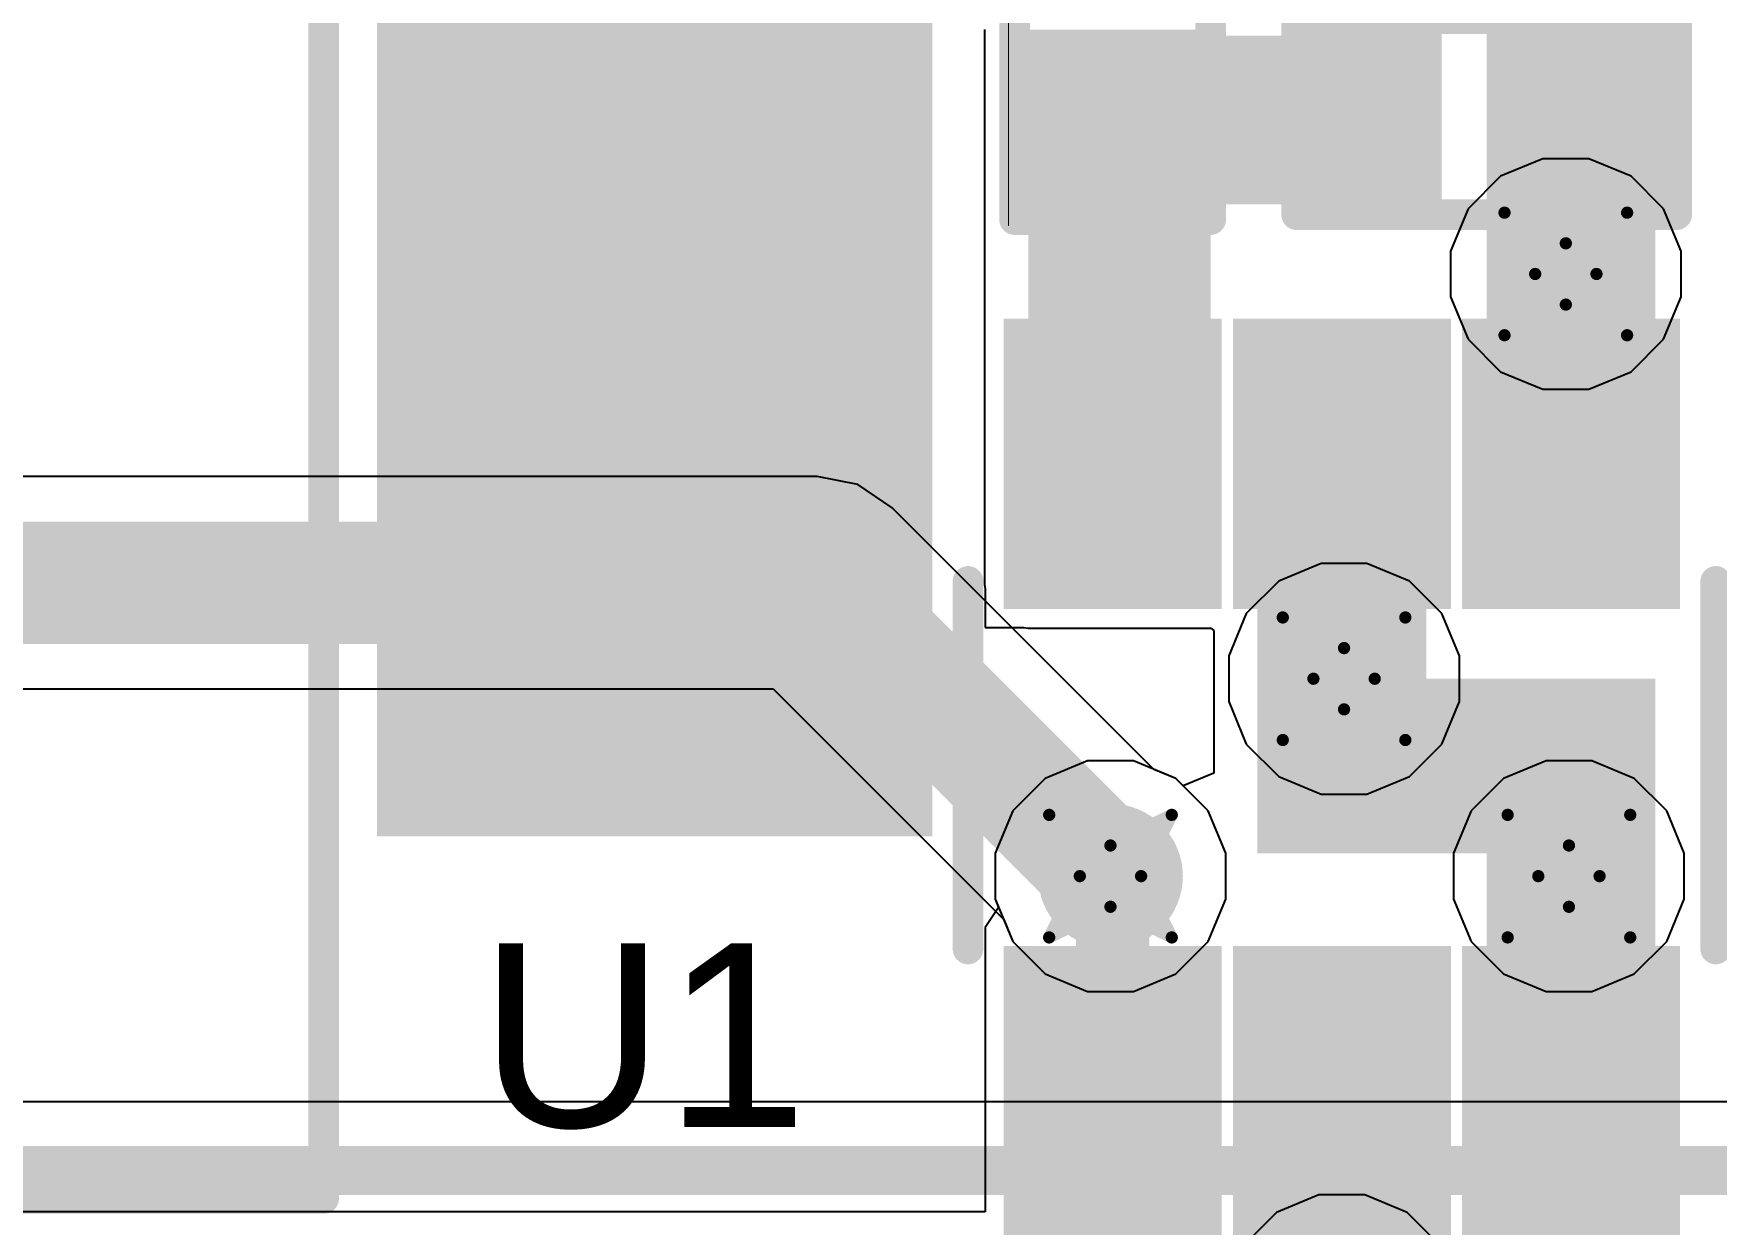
# Model space of a CAD drawing. Header units: inches. Extents: x -3 to 289, y -11 to 89.
# Drawn here: x 106.86 to 113.84, y 32.24 to 37.17 of the extents above; entities that cross this region are included whole.
import ezdxf

# ---------------------------------------------------------------- set-up
doc = ezdxf.new("R2010")
doc.units = ezdxf.units.IN
for name, color, linetype in [('Bottom Layer', 5, 'Continuous'), ('Drill Drawing', 1, 'Continuous'), ('Layer 1', 16, 'Continuous'), ('Layer 2', 76, 'Continuous'), ('Top Layer', 1, 'Continuous'), ('Top Overlay', 2, 'Continuous'), ('Top Paste', 8, 'Continuous'), ('Top Solder', 216, 'Continuous'), ('Via Holes', 16, 'Continuous')]:
    doc.layers.add(name, color=color, linetype=linetype)
doc.styles.add('Arial', font='', dxfattribs={"height": 0.2})
doc.styles.get('Arial').set_extended_font_data('Arial')

# ---------------------------------------------------------------- blocks, each defined once
blk = doc.blocks.new('SOT_223_5_16')
at = {"layer": 'Top Layer'}
blk.add_hatch(color=1, dxfattribs=at).paths.add_polyline_path([(1.75, 2.0501), (-1.75, 2.0501), (-1.75, 4.2501), (1.75, 4.2501)])
at = {"layer": 'Top Paste'}
blk.add_hatch(color=8, dxfattribs=at).paths.add_polyline_path([(1.75, 2.0501), (-1.75, 2.0501), (-1.75, 4.2501), (1.75, 4.2501)])
at = {"layer": 'Top Solder'}
blk.add_hatch(color=216, dxfattribs=at).paths.add_polyline_path([(1.8008, 1.9993), (-1.8008, 1.9993), (-1.8008, 4.3009), (1.8008, 4.3009)])
at = {"layer": 'Top Overlay'}
for points in [[(3.302, 1.778, 0.127, 0.127, 0), (-3.302, 1.778, 0.127, 0.127, 0)], [(3.302, -1.778, 0.127, 0.127, 0), (3.302, 1.778, 0.127, 0.127, 0)]]:
    blk.add_lwpolyline(points, format="xyseb", dxfattribs=at)
blk.add_lwpolyline([(3.2702, 1.778, 0.0635, 0.0635, 1), (3.3338, 1.778, 0.0635, 0.0635, 1)], format="xyseb", close=True, dxfattribs=at)
blk.add_lwpolyline([(3.2702, 1.778, 0.0635, 0.0635, 1), (3.3338, 1.778, 0.0635, 0.0635, 1)], format="xyseb", close=True, dxfattribs=at)
blk = doc.blocks.new('R___0402_52')
at = {"layer": 'Top Layer'}
for points in [[(-0.6985, -0.3175), (-0.6985, 0.3175), (-0.2413, 0.3175), (-0.2413, -0.3175)], [(0.2413, -0.3175), (0.2413, 0.3175), (0.6985, 0.3175), (0.6985, -0.3175)]]:
    blk.add_hatch(color=1, dxfattribs=at).paths.add_polyline_path(points)
at = {"layer": 'Top Paste'}
for points in [[(-0.6985, -0.3175), (-0.6985, 0.3175), (-0.2413, 0.3175), (-0.2413, -0.3175)], [(0.2413, -0.3175), (0.2413, 0.3175), (0.6985, 0.3175), (0.6985, -0.3175)]]:
    blk.add_hatch(color=8, dxfattribs=at).paths.add_polyline_path(points)
at = {"layer": 'Top Solder'}
for points in [[(-0.7535, -0.3725), (-0.7535, 0.3725), (-0.1863, 0.3725), (-0.1863, -0.3725)], [(0.1863, -0.3725), (0.1863, 0.3725), (0.7535, 0.3725), (0.7535, -0.3725)]]:
    blk.add_hatch(color=216, dxfattribs=at).paths.add_polyline_path(points)
at = {"layer": 'Top Overlay'}
for points in [[(-0.7874, 0.4064, 0.127, 0.127, 0), (-0.7874, -0.4064, 0.127, 0.127, 0)], [(0.7874, 0.4064, 0.127, 0.127, 0), (-0.7874, 0.4064, 0.127, 0.127, 0)], [(0.7874, 0.4064, 0.127, 0.127, 0), (0.7874, -0.4064, 0.127, 0.127, 0)], [(0.7874, -0.4064, 0.127, 0.127, 0), (-0.7874, -0.4064, 0.127, 0.127, 0)], [(0.8128, -0.4318, 0.00323, 0.00323, 0), (-0.8128, -0.4318, 0.00323, 0.00323, 0)]]:
    blk.add_lwpolyline(points, format="xyseb", dxfattribs=at)
for points in [[(-0.8191, 0.4064, 0.0635, 0.0635, 1), (-0.7556, 0.4064, 0.0635, 0.0635, 1)], [(-0.8191, 0.4064, 0.0635, 0.0635, 1), (-0.7556, 0.4064, 0.0635, 0.0635, 1)], [(0.7556, 0.4064, 0.0635, 0.0635, 1), (0.8191, 0.4064, 0.0635, 0.0635, 1)], [(0.7556, 0.4064, 0.0635, 0.0635, 1), (0.8191, 0.4064, 0.0635, 0.0635, 1)], [(-0.8191, -0.4064, 0.0635, 0.0635, 1), (-0.7556, -0.4064, 0.0635, 0.0635, 1)], [(-0.8191, -0.4064, 0.0635, 0.0635, 1), (-0.7556, -0.4064, 0.0635, 0.0635, 1)], [(0.7556, -0.4064, 0.0635, 0.0635, 1), (0.8191, -0.4064, 0.0635, 0.0635, 1)], [(0.7556, -0.4064, 0.0635, 0.0635, 1), (0.8191, -0.4064, 0.0635, 0.0635, 1)], [(-0.8136, -0.4318, 0.00161, 0.00161, 1), (-0.812, -0.4318, 0.00161, 0.00161, 1)], [(0.812, -0.4318, 0.00161, 0.00161, 1), (0.8136, -0.4318, 0.00161, 0.00161, 1)]]:
    blk.add_lwpolyline(points, format="xyseb", close=True, dxfattribs=at)
blk = doc.blocks.new('R___0402_54')
at = {"layer": 'Top Layer'}
for points in [[(-0.6985, -0.3175), (-0.6985, 0.3175), (-0.2413, 0.3175), (-0.2413, -0.3175)], [(0.2413, -0.3175), (0.2413, 0.3175), (0.6985, 0.3175), (0.6985, -0.3175)]]:
    blk.add_hatch(color=1, dxfattribs=at).paths.add_polyline_path(points)
at = {"layer": 'Top Paste'}
for points in [[(-0.6985, -0.3175), (-0.6985, 0.3175), (-0.2413, 0.3175), (-0.2413, -0.3175)], [(0.2413, -0.3175), (0.2413, 0.3175), (0.6985, 0.3175), (0.6985, -0.3175)]]:
    blk.add_hatch(color=8, dxfattribs=at).paths.add_polyline_path(points)
at = {"layer": 'Top Solder'}
for points in [[(-0.7535, -0.3725), (-0.7535, 0.3725), (-0.1863, 0.3725), (-0.1863, -0.3725)], [(0.1863, -0.3725), (0.1863, 0.3725), (0.7535, 0.3725), (0.7535, -0.3725)]]:
    blk.add_hatch(color=216, dxfattribs=at).paths.add_polyline_path(points)
at = {"layer": 'Top Overlay'}
for points in [[(-0.7874, -0.4064, 0.127, 0.127, 0), (-0.7874, 0.4064, 0.127, 0.127, 0)], [(0.7874, 0.4064, 0.127, 0.127, 0), (-0.7874, 0.4064, 0.127, 0.127, 0)], [(0.7874, -0.4064, 0.127, 0.127, 0), (0.7874, 0.4064, 0.127, 0.127, 0)], [(0.7874, -0.4064, 0.127, 0.127, 0), (-0.7874, -0.4064, 0.127, 0.127, 0)], [(0.8128, -0.4318, 0.00323, 0.00323, 0), (-0.8128, -0.4318, 0.00323, 0.00323, 0)]]:
    blk.add_lwpolyline(points, format="xyseb", dxfattribs=at)
for points in [[(-0.8191, 0.4064, 0.0635, 0.0635, 1), (-0.7556, 0.4064, 0.0635, 0.0635, 1)], [(-0.8191, 0.4064, 0.0635, 0.0635, 1), (-0.7556, 0.4064, 0.0635, 0.0635, 1)], [(0.7556, 0.4064, 0.0635, 0.0635, 1), (0.8191, 0.4064, 0.0635, 0.0635, 1)], [(0.7556, 0.4064, 0.0635, 0.0635, 1), (0.8191, 0.4064, 0.0635, 0.0635, 1)], [(-0.8191, -0.4064, 0.0635, 0.0635, 1), (-0.7556, -0.4064, 0.0635, 0.0635, 1)], [(-0.8191, -0.4064, 0.0635, 0.0635, 1), (-0.7556, -0.4064, 0.0635, 0.0635, 1)], [(0.7556, -0.4064, 0.0635, 0.0635, 1), (0.8191, -0.4064, 0.0635, 0.0635, 1)], [(0.7556, -0.4064, 0.0635, 0.0635, 1), (0.8191, -0.4064, 0.0635, 0.0635, 1)], [(-0.8136, -0.4318, 0.00161, 0.00161, 1), (-0.812, -0.4318, 0.00161, 0.00161, 1)], [(0.812, -0.4318, 0.00161, 0.00161, 1), (0.8136, -0.4318, 0.00161, 0.00161, 1)]]:
    blk.add_lwpolyline(points, format="xyseb", close=True, dxfattribs=at)
blk = doc.blocks.new('S____SOT_6_69')
at = {"layer": 'Top Layer'}
for points in [[(-1.8, 1.3), (-0.8, 1.3), (-0.8, 0.6), (-1.8, 0.6)], [(0.8, 1.3), (1.8, 1.3), (1.8, 0.6), (0.8, 0.6)], [(-1.8, 0.35), (-0.8, 0.35), (-0.8, -0.35), (-1.8, -0.35)], [(0.8, 0.35), (1.8, 0.35), (1.8, -0.35), (0.8, -0.35)], [(-1.8, -0.6), (-0.8, -0.6), (-0.8, -1.3), (-1.8, -1.3)], [(0.8, -0.6), (1.8, -0.6), (1.8, -1.3), (0.8, -1.3)]]:
    blk.add_hatch(color=1, dxfattribs=at).paths.add_polyline_path(points)
at = {"layer": 'Top Paste'}
for points in [[(-1.8, 1.3), (-0.8, 1.3), (-0.8, 0.6), (-1.8, 0.6)], [(0.8, 1.3), (1.8, 1.3), (1.8, 0.6), (0.8, 0.6)], [(-1.8, 0.35), (-0.8, 0.35), (-0.8, -0.35), (-1.8, -0.35)], [(0.8, 0.35), (1.8, 0.35), (1.8, -0.35), (0.8, -0.35)], [(-1.8, -0.6), (-0.8, -0.6), (-0.8, -1.3), (-1.8, -1.3)], [(0.8, -0.6), (1.8, -0.6), (1.8, -1.3), (0.8, -1.3)]]:
    blk.add_hatch(color=8, dxfattribs=at).paths.add_polyline_path(points)
at = {"layer": 'Top Solder'}
for points in [[(-1.9016, 1.4016), (-0.6984, 1.4016), (-0.6984, 0.4984), (-1.9016, 0.4984)], [(0.6984, 1.4016), (1.9016, 1.4016), (1.9016, 0.4984), (0.6984, 0.4984)], [(-1.9016, 0.4516), (-0.6984, 0.4516), (-0.6984, -0.4516), (-1.9016, -0.4516)], [(0.6984, 0.4516), (1.9016, 0.4516), (1.9016, -0.4516), (0.6984, -0.4516)], [(-1.9016, -0.4984), (-0.6984, -0.4984), (-0.6984, -1.4016), (-1.9016, -1.4016)], [(0.6984, -0.4984), (1.9016, -0.4984), (1.9016, -1.4016), (0.6984, -1.4016)]]:
    blk.add_hatch(color=216, dxfattribs=at).paths.add_polyline_path(points)
at = {"layer": 'Top Overlay'}
for points in [[(0.7112, 1.5494, 0.127, 0.127, 0), (-0.8128, 1.5494, 0.127, 0.127, 0)], [(-2.087, 0.801, 0.127, 0.127, 0), (-2.087, 1.055, 0.127, 0.127, 0)], [(-1.96, 0.928, 0.127, 0.127, 0), (-2.087, 1.055, 0.127, 0.127, 0)], [(-2.087, 0.801, 0.127, 0.127, 0), (-1.96, 0.928, 0.127, 0.127, 0)], [(0.7112, -1.5494, 0.127, 0.127, 0), (-0.8128, -1.5494, 0.127, 0.127, 0)]]:
    blk.add_lwpolyline(points, format="xyseb", dxfattribs=at)
for points in [[(-0.8446, 1.5494, 0.0635, 0.0635, 1), (-0.781, 1.5494, 0.0635, 0.0635, 1)], [(0.6794, 1.5494, 0.0635, 0.0635, 1), (0.7429, 1.5494, 0.0635, 0.0635, 1)], [(-2.1188, 1.055, 0.0635, 0.0635, 1), (-2.0553, 1.055, 0.0635, 0.0635, 1)], [(-2.1188, 1.055, 0.0635, 0.0635, 1), (-2.0553, 1.055, 0.0635, 0.0635, 1)], [(-1.9918, 0.928, 0.0635, 0.0635, 1), (-1.9283, 0.928, 0.0635, 0.0635, 1)], [(-1.9918, 0.928, 0.0635, 0.0635, 1), (-1.9283, 0.928, 0.0635, 0.0635, 1)], [(-2.1188, 0.801, 0.0635, 0.0635, 1), (-2.0553, 0.801, 0.0635, 0.0635, 1)], [(-2.1188, 0.801, 0.0635, 0.0635, 1), (-2.0553, 0.801, 0.0635, 0.0635, 1)], [(-0.8446, -1.5494, 0.0635, 0.0635, 1), (-0.781, -1.5494, 0.0635, 0.0635, 1)], [(0.6794, -1.5494, 0.0635, 0.0635, 1), (0.7429, -1.5494, 0.0635, 0.0635, 1)]]:
    blk.add_lwpolyline(points, format="xyseb", close=True, dxfattribs=at)

msp = doc.modelspace()

# ---------------------------------------------------------------- hatches: boundary and pattern name
at = {"layer": 'Bottom Layer'}
h = msp.add_hatch(color=5, dxfattribs=at)
edge = h.paths.add_edge_path()
edge.add_arc((113.2117, 36.1784), 0.3, 0, 360)
h = msp.add_hatch(color=5, dxfattribs=at)
edge = h.paths.add_edge_path()
edge.add_arc((112.2927, 34.5005), 0.3, 0, 360)
h = msp.add_hatch(color=5, dxfattribs=at)
edge = h.paths.add_edge_path()
edge.add_arc((111.3247, 33.6822), 0.3, 0, 360)
h = msp.add_hatch(color=5, dxfattribs=at)
edge = h.paths.add_edge_path()
edge.add_arc((113.2247, 33.6822), 0.3, 0, 360)
at = {"layer": 'Layer 1'}
h = msp.add_hatch(color=16, dxfattribs=at)
edge = h.paths.add_edge_path()
edge.add_arc((113.2117, 36.1784), 0.3, 0, 360)
h = msp.add_hatch(color=16, dxfattribs=at)
edge = h.paths.add_edge_path()
edge.add_arc((112.2927, 34.5005), 0.3, 0, 360)
h = msp.add_hatch(color=16, dxfattribs=at)
edge = h.paths.add_edge_path()
edge.add_arc((111.3247, 33.6822), 0.3, 0, 360)
h = msp.add_hatch(color=16, dxfattribs=at)
edge = h.paths.add_edge_path()
edge.add_arc((113.2247, 33.6822), 0.3, 0, 360)
at = {"layer": 'Layer 2'}
h = msp.add_hatch(color=76, dxfattribs=at)
edge = h.paths.add_edge_path()
edge.add_arc((113.2117, 36.1784), 0.3, 0, 360)
h = msp.add_hatch(color=76, dxfattribs=at)
edge = h.paths.add_edge_path()
edge.add_arc((112.2927, 34.5005), 0.3, 0, 360)
h = msp.add_hatch(color=76, dxfattribs=at)
edge = h.paths.add_edge_path()
edge.add_arc((111.3247, 33.6822), 0.3, 0, 360)
h = msp.add_hatch(color=76, dxfattribs=at)
edge = h.paths.add_edge_path()
edge.add_arc((113.2247, 33.6822), 0.3, 0, 360)
at = {"layer": 'Top Layer'}
for points in [[(111.7401, 34.8913), (111.7401, 37.1912), (110.9837, 37.1912), (110.9837, 34.8913)], [(113.5822, 34.8913), (113.5822, 37.1912), (112.8837, 37.1912), (112.8837, 34.8913)], [(112.6424, 36.4673), (112.6424, 37.1658), (111.0162, 37.1658), (111.0162, 36.4673)], [(111.9337, 33.7772), (112.6337, 33.7772), (112.6337, 35.8913), (111.9337, 35.8913)], [(111.9337, 33.7772), (113.5822, 33.7772), (113.5822, 34.5005), (111.9337, 34.5005)], [(112.8837, 32.2913), (113.5822, 32.2913), (113.5822, 34.5005), (112.8837, 34.5005)]]:
    msp.add_hatch(color=1, dxfattribs=at).paths.add_polyline_path(points)
h = msp.add_hatch(color=1, dxfattribs=at)
edge = h.paths.add_edge_path()
edge.add_arc((113.2117, 36.1784), 0.3, 0, 360)
h = msp.add_hatch(color=1, dxfattribs=at)
edge = h.paths.add_edge_path()
edge.add_arc((112.2927, 34.5005), 0.3, 0, 360)
h = msp.add_hatch(color=1, dxfattribs=at)
edge = h.paths.add_edge_path()
edge.add_arc((111.3247, 33.6822), 0.3, 0, 360)
h = msp.add_hatch(color=1, dxfattribs=at)
edge = h.paths.add_edge_path()
edge.add_arc((113.2247, 33.6822), 0.3, 0, 360)
at = {"layer": 'Via Holes'}
h = msp.add_hatch(color=7, dxfattribs=at)
edge = h.paths.add_edge_path()
edge.add_arc((113.2117, 36.1784), 0.15, 0, 360)
h = msp.add_hatch(color=7, dxfattribs=at)
edge = h.paths.add_edge_path()
edge.add_arc((112.2927, 34.5005), 0.15, 0, 360)
h = msp.add_hatch(color=7, dxfattribs=at)
edge = h.paths.add_edge_path()
edge.add_arc((111.3247, 33.6822), 0.15, 0, 360)
h = msp.add_hatch(color=7, dxfattribs=at)
edge = h.paths.add_edge_path()
edge.add_arc((113.2247, 33.6822), 0.15, 0, 360)

# ---------------------------------------------------------------- linework, layer by layer
at = {"layer": 'Bottom Layer'}
for p, q in [((113.1167, 36.6562), (112.941, 36.5834)), ((113.3067, 36.6562), (113.1167, 36.6562)), ((113.4823, 36.5834), (113.3067, 36.6562)), ((112.941, 36.5834), (112.8066, 36.449)), ((113.6168, 36.449), (113.4823, 36.5834)), ((112.8066, 36.449), (112.7339, 36.2734)), ((113.6895, 36.2734), (113.6168, 36.449)), ((112.7339, 36.2734), (112.7339, 36.0833)), ((113.6895, 36.0833), (113.6895, 36.2734)), ((112.7339, 36.0833), (112.8066, 35.9077)), ((113.6168, 35.9077), (113.6895, 36.0833)), ((112.8066, 35.9077), (112.941, 35.7733)), ((113.4823, 35.7733), (113.6168, 35.9077)), ((112.941, 35.7733), (113.1167, 35.7006)), ((113.3067, 35.7006), (113.4823, 35.7733)), ((113.1167, 35.7006), (113.3067, 35.7006)), ((111.2296, 34.16), (111.054, 34.0872)), ((111.4197, 34.16), (111.2296, 34.16)), ((111.5953, 34.0872), (111.4197, 34.16)), ((111.054, 34.0872), (110.9196, 33.9528)), ((111.7297, 33.9528), (111.5953, 34.0872)), ((110.9196, 33.9528), (110.8469, 33.7772)), ((111.8025, 33.7772), (111.7297, 33.9528)), ((110.8469, 33.7772), (110.8469, 33.5871)), ((111.8025, 33.5871), (111.8025, 33.7772)), ((110.8469, 33.5871), (110.9196, 33.4115)), ((111.7297, 33.4115), (111.8025, 33.5871)), ((110.9196, 33.4115), (111.054, 33.2771)), ((111.5953, 33.2771), (111.7297, 33.4115)), ((111.054, 33.2771), (111.2296, 33.2044)), ((111.4197, 33.2044), (111.5953, 33.2771)), ((111.2296, 33.2044), (111.4197, 33.2044)), ((112.1886, 32.3605), (112.013, 32.2878)), ((112.3787, 32.3605), (112.1886, 32.3605)), ((112.5543, 32.2878), (112.3787, 32.3605)), ((112.013, 32.2878), (111.8786, 32.1534)), ((112.6887, 32.1534), (112.5543, 32.2878))]:
    msp.add_line(p, q, dxfattribs=at)
at = {"layer": 'Drill Drawing'}
for points in [[(112.9577, 36.4324, 0.0508, 0.0508, 0), (113.2117, 36.3054, 0.0508, 0.0508, 0)], [(112.9577, 36.4324, 0.0508, 0.0508, 0), (113.0847, 36.1784, 0.0508, 0.0508, 0)], [(113.2117, 36.3054, 0.0508, 0.0508, 0), (113.4657, 36.4324, 0.0508, 0.0508, 0)], [(113.3387, 36.1784, 0.0508, 0.0508, 0), (113.4657, 36.4324, 0.0508, 0.0508, 0)], [(112.9577, 35.9244, 0.0508, 0.0508, 0), (113.0847, 36.1784, 0.0508, 0.0508, 0)], [(113.3387, 36.1784, 0.0508, 0.0508, 0), (113.4657, 35.9244, 0.0508, 0.0508, 0)], [(112.9577, 35.9244, 0.0508, 0.0508, 0), (113.2117, 36.0514, 0.0508, 0.0508, 0)], [(113.2117, 36.0514, 0.0508, 0.0508, 0), (113.4657, 35.9244, 0.0508, 0.0508, 0)], [(112.0387, 34.7545, 0.0508, 0.0508, 0), (112.2927, 34.6275, 0.0508, 0.0508, 0)], [(112.0387, 34.7545, 0.0508, 0.0508, 0), (112.1657, 34.5005, 0.0508, 0.0508, 0)], [(112.2927, 34.6275, 0.0508, 0.0508, 0), (112.5467, 34.7545, 0.0508, 0.0508, 0)], [(112.4197, 34.5005, 0.0508, 0.0508, 0), (112.5467, 34.7545, 0.0508, 0.0508, 0)], [(112.0387, 34.2465, 0.0508, 0.0508, 0), (112.1657, 34.5005, 0.0508, 0.0508, 0)], [(112.4197, 34.5005, 0.0508, 0.0508, 0), (112.5467, 34.2465, 0.0508, 0.0508, 0)], [(112.0387, 34.2465, 0.0508, 0.0508, 0), (112.2927, 34.3735, 0.0508, 0.0508, 0)], [(112.2927, 34.3735, 0.0508, 0.0508, 0), (112.5467, 34.2465, 0.0508, 0.0508, 0)], [(111.0707, 33.9362, 0.0508, 0.0508, 0), (111.3247, 33.8092, 0.0508, 0.0508, 0)], [(111.0707, 33.9362, 0.0508, 0.0508, 0), (111.1977, 33.6822, 0.0508, 0.0508, 0)], [(111.3247, 33.8092, 0.0508, 0.0508, 0), (111.5787, 33.9362, 0.0508, 0.0508, 0)], [(111.4517, 33.6822, 0.0508, 0.0508, 0), (111.5787, 33.9362, 0.0508, 0.0508, 0)], [(112.9707, 33.9362, 0.0508, 0.0508, 0), (113.2247, 33.8092, 0.0508, 0.0508, 0)], [(112.9707, 33.9362, 0.0508, 0.0508, 0), (113.0977, 33.6822, 0.0508, 0.0508, 0)], [(113.2247, 33.8092, 0.0508, 0.0508, 0), (113.4787, 33.9362, 0.0508, 0.0508, 0)], [(113.3517, 33.6822, 0.0508, 0.0508, 0), (113.4787, 33.9362, 0.0508, 0.0508, 0)], [(111.0707, 33.4282, 0.0508, 0.0508, 0), (111.1977, 33.6822, 0.0508, 0.0508, 0)], [(111.4517, 33.6822, 0.0508, 0.0508, 0), (111.5787, 33.4282, 0.0508, 0.0508, 0)], [(112.9707, 33.4282, 0.0508, 0.0508, 0), (113.0977, 33.6822, 0.0508, 0.0508, 0)], [(113.3517, 33.6822, 0.0508, 0.0508, 0), (113.4787, 33.4282, 0.0508, 0.0508, 0)], [(111.0707, 33.4282, 0.0508, 0.0508, 0), (111.3247, 33.5552, 0.0508, 0.0508, 0)], [(111.3247, 33.5552, 0.0508, 0.0508, 0), (111.5787, 33.4282, 0.0508, 0.0508, 0)], [(112.9707, 33.4282, 0.0508, 0.0508, 0), (113.2247, 33.5552, 0.0508, 0.0508, 0)], [(113.2247, 33.5552, 0.0508, 0.0508, 0), (113.4787, 33.4282, 0.0508, 0.0508, 0)]]:
    msp.add_lwpolyline(points, format="xyseb", dxfattribs=at)
for points in [[(112.945, 36.4324, 0.0254, 0.0254, 1), (112.9704, 36.4324, 0.0254, 0.0254, 1)], [(112.945, 36.4324, 0.0254, 0.0254, 1), (112.9704, 36.4324, 0.0254, 0.0254, 1)], [(113.453, 36.4324, 0.0254, 0.0254, 1), (113.4784, 36.4324, 0.0254, 0.0254, 1)], [(113.453, 36.4324, 0.0254, 0.0254, 1), (113.4784, 36.4324, 0.0254, 0.0254, 1)], [(113.199, 36.3054, 0.0254, 0.0254, 1), (113.2244, 36.3054, 0.0254, 0.0254, 1)], [(113.199, 36.3054, 0.0254, 0.0254, 1), (113.2244, 36.3054, 0.0254, 0.0254, 1)], [(113.072, 36.1784, 0.0254, 0.0254, 1), (113.0974, 36.1784, 0.0254, 0.0254, 1)], [(113.072, 36.1784, 0.0254, 0.0254, 1), (113.0974, 36.1784, 0.0254, 0.0254, 1)], [(113.326, 36.1784, 0.0254, 0.0254, 1), (113.3514, 36.1784, 0.0254, 0.0254, 1)], [(113.326, 36.1784, 0.0254, 0.0254, 1), (113.3514, 36.1784, 0.0254, 0.0254, 1)], [(113.199, 36.0514, 0.0254, 0.0254, 1), (113.2244, 36.0514, 0.0254, 0.0254, 1)], [(113.199, 36.0514, 0.0254, 0.0254, 1), (113.2244, 36.0514, 0.0254, 0.0254, 1)], [(112.945, 35.9244, 0.0254, 0.0254, 1), (112.9704, 35.9244, 0.0254, 0.0254, 1)], [(112.945, 35.9244, 0.0254, 0.0254, 1), (112.9704, 35.9244, 0.0254, 0.0254, 1)], [(113.453, 35.9244, 0.0254, 0.0254, 1), (113.4784, 35.9244, 0.0254, 0.0254, 1)], [(113.453, 35.9244, 0.0254, 0.0254, 1), (113.4784, 35.9244, 0.0254, 0.0254, 1)], [(112.026, 34.7545, 0.0254, 0.0254, 1), (112.0514, 34.7545, 0.0254, 0.0254, 1)], [(112.026, 34.7545, 0.0254, 0.0254, 1), (112.0514, 34.7545, 0.0254, 0.0254, 1)], [(112.534, 34.7545, 0.0254, 0.0254, 1), (112.5594, 34.7545, 0.0254, 0.0254, 1)], [(112.534, 34.7545, 0.0254, 0.0254, 1), (112.5594, 34.7545, 0.0254, 0.0254, 1)], [(112.28, 34.6275, 0.0254, 0.0254, 1), (112.3054, 34.6275, 0.0254, 0.0254, 1)], [(112.28, 34.6275, 0.0254, 0.0254, 1), (112.3054, 34.6275, 0.0254, 0.0254, 1)], [(112.153, 34.5005, 0.0254, 0.0254, 1), (112.1784, 34.5005, 0.0254, 0.0254, 1)], [(112.153, 34.5005, 0.0254, 0.0254, 1), (112.1784, 34.5005, 0.0254, 0.0254, 1)], [(112.407, 34.5005, 0.0254, 0.0254, 1), (112.4324, 34.5005, 0.0254, 0.0254, 1)], [(112.407, 34.5005, 0.0254, 0.0254, 1), (112.4324, 34.5005, 0.0254, 0.0254, 1)], [(112.28, 34.3735, 0.0254, 0.0254, 1), (112.3054, 34.3735, 0.0254, 0.0254, 1)], [(112.28, 34.3735, 0.0254, 0.0254, 1), (112.3054, 34.3735, 0.0254, 0.0254, 1)], [(112.026, 34.2465, 0.0254, 0.0254, 1), (112.0514, 34.2465, 0.0254, 0.0254, 1)], [(112.026, 34.2465, 0.0254, 0.0254, 1), (112.0514, 34.2465, 0.0254, 0.0254, 1)], [(112.534, 34.2465, 0.0254, 0.0254, 1), (112.5594, 34.2465, 0.0254, 0.0254, 1)], [(112.534, 34.2465, 0.0254, 0.0254, 1), (112.5594, 34.2465, 0.0254, 0.0254, 1)], [(111.058, 33.9362, 0.0254, 0.0254, 1), (111.0834, 33.9362, 0.0254, 0.0254, 1)], [(111.058, 33.9362, 0.0254, 0.0254, 1), (111.0834, 33.9362, 0.0254, 0.0254, 1)], [(111.566, 33.9362, 0.0254, 0.0254, 1), (111.5914, 33.9362, 0.0254, 0.0254, 1)], [(111.566, 33.9362, 0.0254, 0.0254, 1), (111.5914, 33.9362, 0.0254, 0.0254, 1)], [(112.958, 33.9362, 0.0254, 0.0254, 1), (112.9834, 33.9362, 0.0254, 0.0254, 1)], [(112.958, 33.9362, 0.0254, 0.0254, 1), (112.9834, 33.9362, 0.0254, 0.0254, 1)], [(113.466, 33.9362, 0.0254, 0.0254, 1), (113.4914, 33.9362, 0.0254, 0.0254, 1)], [(113.466, 33.9362, 0.0254, 0.0254, 1), (113.4914, 33.9362, 0.0254, 0.0254, 1)], [(111.312, 33.8092, 0.0254, 0.0254, 1), (111.3374, 33.8092, 0.0254, 0.0254, 1)], [(111.312, 33.8092, 0.0254, 0.0254, 1), (111.3374, 33.8092, 0.0254, 0.0254, 1)], [(113.212, 33.8092, 0.0254, 0.0254, 1), (113.2374, 33.8092, 0.0254, 0.0254, 1)], [(113.212, 33.8092, 0.0254, 0.0254, 1), (113.2374, 33.8092, 0.0254, 0.0254, 1)], [(111.185, 33.6822, 0.0254, 0.0254, 1), (111.2104, 33.6822, 0.0254, 0.0254, 1)], [(111.185, 33.6822, 0.0254, 0.0254, 1), (111.2104, 33.6822, 0.0254, 0.0254, 1)], [(111.439, 33.6822, 0.0254, 0.0254, 1), (111.4644, 33.6822, 0.0254, 0.0254, 1)], [(111.439, 33.6822, 0.0254, 0.0254, 1), (111.4644, 33.6822, 0.0254, 0.0254, 1)], [(113.085, 33.6822, 0.0254, 0.0254, 1), (113.1104, 33.6822, 0.0254, 0.0254, 1)], [(113.085, 33.6822, 0.0254, 0.0254, 1), (113.1104, 33.6822, 0.0254, 0.0254, 1)], [(113.339, 33.6822, 0.0254, 0.0254, 1), (113.3644, 33.6822, 0.0254, 0.0254, 1)], [(113.339, 33.6822, 0.0254, 0.0254, 1), (113.3644, 33.6822, 0.0254, 0.0254, 1)], [(111.312, 33.5552, 0.0254, 0.0254, 1), (111.3374, 33.5552, 0.0254, 0.0254, 1)], [(111.312, 33.5552, 0.0254, 0.0254, 1), (111.3374, 33.5552, 0.0254, 0.0254, 1)], [(113.212, 33.5552, 0.0254, 0.0254, 1), (113.2374, 33.5552, 0.0254, 0.0254, 1)], [(113.212, 33.5552, 0.0254, 0.0254, 1), (113.2374, 33.5552, 0.0254, 0.0254, 1)], [(111.058, 33.4282, 0.0254, 0.0254, 1), (111.0834, 33.4282, 0.0254, 0.0254, 1)], [(111.058, 33.4282, 0.0254, 0.0254, 1), (111.0834, 33.4282, 0.0254, 0.0254, 1)], [(111.566, 33.4282, 0.0254, 0.0254, 1), (111.5914, 33.4282, 0.0254, 0.0254, 1)], [(111.566, 33.4282, 0.0254, 0.0254, 1), (111.5914, 33.4282, 0.0254, 0.0254, 1)], [(112.958, 33.4282, 0.0254, 0.0254, 1), (112.9834, 33.4282, 0.0254, 0.0254, 1)], [(112.958, 33.4282, 0.0254, 0.0254, 1), (112.9834, 33.4282, 0.0254, 0.0254, 1)], [(113.466, 33.4282, 0.0254, 0.0254, 1), (113.4914, 33.4282, 0.0254, 0.0254, 1)], [(113.466, 33.4282, 0.0254, 0.0254, 1), (113.4914, 33.4282, 0.0254, 0.0254, 1)]]:
    msp.add_lwpolyline(points, format="xyseb", close=True, dxfattribs=at)
at = {"layer": 'Layer 1'}
for p, q in [((113.1167, 36.6562), (112.941, 36.5834)), ((113.3067, 36.6562), (113.1167, 36.6562)), ((113.4823, 36.5834), (113.3067, 36.6562)), ((112.941, 36.5834), (112.8066, 36.449)), ((113.6168, 36.449), (113.4823, 36.5834)), ((112.8066, 36.449), (112.7339, 36.2734)), ((113.6895, 36.2734), (113.6168, 36.449)), ((112.7339, 36.2734), (112.7339, 36.0833)), ((113.6895, 36.0833), (113.6895, 36.2734)), ((112.7339, 36.0833), (112.8066, 35.9077)), ((113.6168, 35.9077), (113.6895, 36.0833)), ((112.8066, 35.9077), (112.941, 35.7733)), ((113.4823, 35.7733), (113.6168, 35.9077)), ((112.941, 35.7733), (113.1167, 35.7006)), ((113.3067, 35.7006), (113.4823, 35.7733)), ((113.1167, 35.7006), (113.3067, 35.7006)), ((112.1977, 34.9783), (112.022, 34.9056)), ((112.3877, 34.9783), (112.1977, 34.9783)), ((112.5633, 34.9056), (112.3877, 34.9783)), ((112.022, 34.9056), (111.8876, 34.7712)), ((112.6978, 34.7712), (112.5633, 34.9056)), ((111.8876, 34.7712), (111.8149, 34.5956)), ((112.7705, 34.5956), (112.6978, 34.7712)), ((111.8149, 34.5956), (111.8149, 34.4055)), ((112.7705, 34.4055), (112.7705, 34.5956)), ((111.8149, 34.4055), (111.8876, 34.2299)), ((112.6978, 34.2299), (112.7705, 34.4055)), ((111.8876, 34.2299), (112.022, 34.0955)), ((112.5633, 34.0955), (112.6978, 34.2299)), ((111.2296, 34.16), (111.054, 34.0872)), ((111.4197, 34.16), (111.2296, 34.16)), ((111.5953, 34.0872), (111.4197, 34.16)), ((113.1296, 34.16), (112.954, 34.0872)), ((113.3197, 34.16), (113.1296, 34.16)), ((113.4953, 34.0872), (113.3197, 34.16)), ((111.054, 34.0872), (110.9196, 33.9528)), ((111.7297, 33.9528), (111.5953, 34.0872)), ((112.022, 34.0955), (112.1977, 34.0227)), ((112.3877, 34.0227), (112.5633, 34.0955)), ((112.954, 34.0872), (112.8196, 33.9528)), ((113.6297, 33.9528), (113.4953, 34.0872)), ((112.1977, 34.0227), (112.3877, 34.0227)), ((110.9196, 33.9528), (110.8469, 33.7772)), ((111.8025, 33.7772), (111.7297, 33.9528)), ((112.8196, 33.9528), (112.7469, 33.7772)), ((113.7025, 33.7772), (113.6297, 33.9528)), ((110.8469, 33.7772), (110.8469, 33.5871)), ((111.8025, 33.5871), (111.8025, 33.7772)), ((112.7469, 33.7772), (112.7469, 33.5871)), ((113.7025, 33.5871), (113.7025, 33.7772)), ((110.8469, 33.5871), (110.9196, 33.4115)), ((111.7297, 33.4115), (111.8025, 33.5871)), ((112.7469, 33.5871), (112.8196, 33.4115)), ((113.6297, 33.4115), (113.7025, 33.5871)), ((110.9196, 33.4115), (111.054, 33.2771)), ((111.5953, 33.2771), (111.7297, 33.4115)), ((112.8196, 33.4115), (112.954, 33.2771)), ((113.4953, 33.2771), (113.6297, 33.4115)), ((111.054, 33.2771), (111.2296, 33.2044)), ((111.4197, 33.2044), (111.5953, 33.2771)), ((112.954, 33.2771), (113.1296, 33.2044)), ((113.3197, 33.2044), (113.4953, 33.2771)), ((111.2296, 33.2044), (111.4197, 33.2044)), ((113.1296, 33.2044), (113.3197, 33.2044)), ((113.9693, 32.747), (105.4634, 32.747))]:
    msp.add_line(p, q, dxfattribs=at)
msp.add_lwpolyline([(105.0375, 32.4621, 0.2032, 0.2032, 0), (114.0873, 32.4621, 0.2032, 0.2032, 0)], format="xyseb", dxfattribs=at)
at = {"layer": 'Layer 2'}
for p, q in [((110.1086, 35.3385), (101.7232, 35.3385)), ((110.2771, 35.305), (110.1086, 35.3385)), ((110.4199, 35.2096), (110.2771, 35.305)), ((111.5047, 34.1248), (110.4199, 35.2096)), ((112.1977, 34.9783), (112.022, 34.9056)), ((112.3877, 34.9783), (112.1977, 34.9783)), ((112.5633, 34.9056), (112.3877, 34.9783)), ((112.022, 34.9056), (111.8876, 34.7712)), ((112.6978, 34.7712), (112.5633, 34.9056)), ((111.8876, 34.7712), (111.8149, 34.5956)), ((112.7705, 34.5956), (112.6978, 34.7712)), ((111.8149, 34.5956), (111.8149, 34.4055)), ((112.7705, 34.4055), (112.7705, 34.5956)), ((101.7232, 34.458), (109.9262, 34.458)), ((109.9262, 34.458), (110.8821, 33.5021)), ((111.8149, 34.4055), (111.8876, 34.2299)), ((112.6978, 34.2299), (112.7705, 34.4055)), ((111.8876, 34.2299), (112.022, 34.0955)), ((112.5633, 34.0955), (112.6978, 34.2299)), ((111.5953, 34.0872), (111.5047, 34.1248)), ((113.1296, 34.16), (112.954, 34.0872)), ((113.3197, 34.16), (113.1296, 34.16)), ((113.4953, 34.0872), (113.3197, 34.16)), ((111.7297, 33.9528), (111.5953, 34.0872)), ((112.022, 34.0955), (112.1977, 34.0227)), ((112.3877, 34.0227), (112.5633, 34.0955)), ((112.954, 34.0872), (112.8196, 33.9528)), ((113.6297, 33.9528), (113.4953, 34.0872)), ((112.1977, 34.0227), (112.3877, 34.0227)), ((111.8025, 33.7772), (111.7297, 33.9528)), ((112.8196, 33.9528), (112.7469, 33.7772)), ((113.7025, 33.7772), (113.6297, 33.9528)), ((111.8025, 33.5871), (111.8025, 33.7772)), ((112.7469, 33.7772), (112.7469, 33.5871)), ((113.7025, 33.5871), (113.7025, 33.7772)), ((111.7297, 33.4115), (111.8025, 33.5871)), ((112.7469, 33.5871), (112.8196, 33.4115)), ((113.6297, 33.4115), (113.7025, 33.5871)), ((110.8821, 33.5021), (110.9196, 33.4115)), ((110.9196, 33.4115), (111.054, 33.2771)), ((111.5953, 33.2771), (111.7297, 33.4115)), ((112.8196, 33.4115), (112.954, 33.2771)), ((113.4953, 33.2771), (113.6297, 33.4115)), ((111.054, 33.2771), (111.2296, 33.2044)), ((111.4197, 33.2044), (111.5953, 33.2771)), ((112.954, 33.2771), (113.1296, 33.2044)), ((113.3197, 33.2044), (113.4953, 33.2771)), ((111.2296, 33.2044), (111.4197, 33.2044)), ((113.1296, 33.2044), (113.3197, 33.2044)), ((112.1886, 32.3605), (112.013, 32.2878)), ((112.3787, 32.3605), (112.1886, 32.3605)), ((112.5543, 32.2878), (112.3787, 32.3605)), ((112.013, 32.2878), (111.8986, 32.1734)), ((112.6887, 32.1534), (112.5543, 32.2878))]:
    msp.add_line(p, q, dxfattribs=at)
for points in [[(101.5375, 34.8982, 0.508, 0.508, 0), (110.1086, 34.8982, 0.508, 0.508, 0)], [(110.1086, 34.8982, 0.508, 0.508, 0), (111.3247, 33.6822, 0.508, 0.508, 0)]]:
    msp.add_lwpolyline(points, format="xyseb", dxfattribs=at)
for points in [[(109.9816, 34.8982, 0.254, 0.254, 1), (110.2356, 34.8982, 0.254, 0.254, 1)], [(109.9816, 34.8982, 0.254, 0.254, 1), (110.2356, 34.8982, 0.254, 0.254, 1)], [(111.1977, 33.6822, 0.254, 0.254, 1), (111.4517, 33.6822, 0.254, 0.254, 1)]]:
    msp.add_lwpolyline(points, format="xyseb", close=True, dxfattribs=at)
at = {"layer": 'Top Layer'}
for p, q in [((110.8024, 37.1912), (110.8024, 34.8913)), ((110.8024, 34.8913), (110.8059, 34.8738)), ((110.8059, 34.8738), (110.8059, 34.7135)), ((110.8059, 34.7135), (110.9662, 34.7135)), ((110.9662, 34.7135), (110.9837, 34.7101)), ((110.9837, 34.7101), (111.7401, 34.7101)), ((111.7401, 34.7101), (111.7524, 34.7)), ((111.7524, 34.7), (111.7524, 34.1097)), ((111.2296, 34.16), (111.054, 34.0872)), ((111.4197, 34.16), (111.2296, 34.16)), ((111.5953, 34.0872), (111.4197, 34.16)), ((111.7524, 34.1097), (111.6254, 34.0571)), ((111.054, 34.0872), (110.9196, 33.9528)), ((111.6254, 34.0571), (111.5953, 34.0872)), ((110.9196, 33.9528), (110.8469, 33.7772)), ((110.8469, 33.7772), (110.8469, 33.5871)), ((110.8613, 33.5522), (110.8059, 33.4691)), ((110.8469, 33.5871), (110.8613, 33.5522)), ((110.8059, 33.4691), (110.8059, 33.4691)), ((110.8059, 33.4691), (110.8059, 32.2913)), ((110.8059, 32.2913), (105.5659, 32.2913))]:
    msp.add_line(p, q, dxfattribs=at)
for points in [[(112.2837, 34.5005, 0.3048, 0.3048, 0), (112.2837, 35.3913, 0.3048, 0.3048, 0)], [(111.3337, 32.7913, 0.3048, 0.3048, 0), (111.3337, 33.6822, 0.3048, 0.3048, 0)], [(113.2337, 32.7913, 0.3048, 0.3048, 0), (113.2337, 33.6822, 0.3048, 0.3048, 0)], [(112.2837, 31.8827, 0.3048, 0.3048, 0), (112.2837, 32.7913, 0.3048, 0.3048, 0)]]:
    msp.add_lwpolyline(points, format="xyseb", dxfattribs=at)
for points in [[(112.2075, 35.3913, 0.1524, 0.1524, 1), (112.3599, 35.3913, 0.1524, 0.1524, 1)], [(112.2075, 34.5005, 0.1524, 0.1524, 1), (112.3599, 34.5005, 0.1524, 0.1524, 1)], [(111.2575, 33.6822, 0.1524, 0.1524, 1), (111.4099, 33.6822, 0.1524, 0.1524, 1)], [(113.1575, 33.6822, 0.1524, 0.1524, 1), (113.3099, 33.6822, 0.1524, 0.1524, 1)], [(111.2575, 32.7913, 0.1524, 0.1524, 1), (111.4099, 32.7913, 0.1524, 0.1524, 1)], [(112.2075, 32.7913, 0.1524, 0.1524, 1), (112.3599, 32.7913, 0.1524, 0.1524, 1)], [(113.1575, 32.7913, 0.1524, 0.1524, 1), (113.3099, 32.7913, 0.1524, 0.1524, 1)]]:
    msp.add_lwpolyline(points, format="xyseb", close=True, dxfattribs=at)

# ---------------------------------------------------------------- block references
for name, p, rotation in [('SOT_223_5_16', (106.2857, 35.6483), 270), ('R___0402_54', (111.3337, 37.1912), 270), ('R___0402_52', (112.8837, 36.8305), 180), ('S____SOT_6_69', (112.2837, 34.0913), 270)]:
    msp.add_blockref(name, p, dxfattribs=dict(rotation=rotation))

# ---------------------------------------------------------------- texts
at = {"layer": 'Top Overlay', "style": 'Arial'}
msp.add_text('U1', height=0.762, dxfattribs=at).set_placement((108.7088, 32.6419))

doc.saveas('drawing.dxf')
